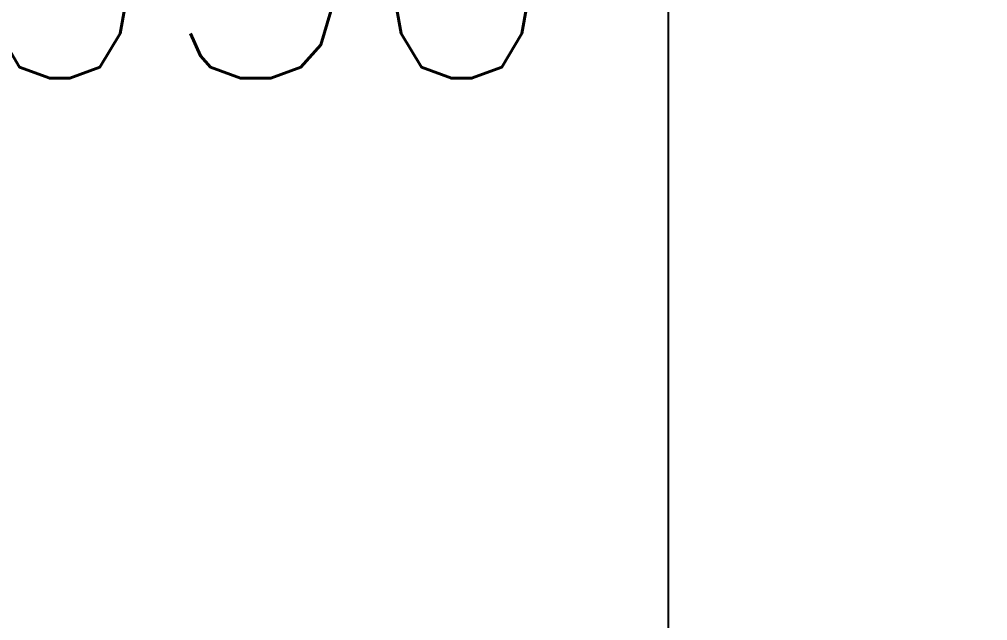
# Model space of a CAD drawing. Header units: millimetres. Extents: x 414.6 to 423.6, y 87.24 to 93.07.
# Drawn here: x 418.9664 to 419.1864, y 92.5765 to 92.7132 of the extents above; entities that cross this region are included whole.
import ezdxf

# ---------------------------------------------------------------- set-up
doc = ezdxf.new("R2010")
doc.units = ezdxf.units.MM
doc.header["$LTSCALE"] = 0.5
doc.header["$PDMODE"] = 98
doc.layers.add('DIM', color=3, linetype='Continuous')
doc.styles.add('SIMPLEX', font='simplex.shx', dxfattribs={"bigfont": 'AllInOneBig.shx'})
doc.dimstyles.new('Standard3', dxfattribs={"dimtxt": 0.075, "dimasz": 0.08, "dimexe": 0.027, "dimexo": 0.027, "dimgap": 0.027, "dimtad": 1, "dimdec": 3, "dimlfac": 2, "dimrnd": 0.0005, "dimzin": 1, "dimtxsty": 'SIMPLEX', "dimcen": 0.1905, "dimclrd": 256, "dimclre": 256, "dimclrt": 256, "dimazin": 3, "dimtp": 0.03, "dimtm": 0.05, "dimtfac": 0.8, "dimtdec": 3, "dimtmove": 0, "dimatfit": 3, "dimfxl": 0.05, "dimlwd": -1, "dimlwe": -1})

# ---------------------------------------------------------------- blocks, each defined once
blk = doc.blocks.new('*D135')
at = {"layer": 'Defpoints', "color": 0, "ltscale": 0.05, "transparency": 16777216}
for p in [(419.11394, 93.02122), (417.46144, 91.75222), (419.11394, 91.75222)]:
    blk.add_point(p, dxfattribs=at)
at = {"layer": 'DIM', "ltscale": 0.05, "transparency": 16777216}
for p, q in [((417.46144, 91.77922), (417.46144, 93.04822)), ((419.11394, 91.77922), (419.11394, 93.04822)), ((417.54144, 93.02122), (417.90354, 93.02122)), ((419.03394, 93.02122), (418.67183, 93.02122))]:
    blk.add_line(p, q, dxfattribs=at)
for points in [[(417.54144, 93.03455), (417.54144, 93.00789), (417.46144, 93.02122)], [(419.03394, 93.03455), (419.03394, 93.00789), (419.11394, 93.02122)]]:
    blk.add_solid(points, dxfattribs=at)
at = {"layer": 'DIM', "ltscale": 0.05, "transparency": 16777216, "insert": (418.28769, 93.02122), "char_height": 0.075, "attachment_point": 5, "style": 'SIMPLEX'}
blk.add_mtext('\\A1;3.305%%p0.025', dxfattribs=at)
blk = doc.blocks.new('*D137')
at = {"layer": 'Defpoints', "color": 0, "ltscale": 0.05, "transparency": 16777216}
for p in [(418.33269, 92.76367), (418.24269, 92.48347), (418.33269, 92.48347)]:
    blk.add_point(p, dxfattribs=at)
at = {"layer": 'DIM', "ltscale": 0.05, "transparency": 16777216}
for p, q in [((418.24269, 92.51047), (418.24269, 92.79067)), ((418.33269, 92.51047), (418.33269, 92.79067)), ((418.16269, 92.76367), (418.08269, 92.76367)), ((418.24269, 92.76367), (418.33269, 92.76367)), ((418.41269, 92.76367), (418.49269, 92.76367))]:
    blk.add_line(p, q, dxfattribs=at)
for points in [[(418.16269, 92.777), (418.16269, 92.75033), (418.24269, 92.76367)], [(418.41269, 92.777), (418.41269, 92.75033), (418.33269, 92.76367)]]:
    blk.add_solid(points, dxfattribs=at)
at = {"layer": 'DIM', "ltscale": 0.05, "transparency": 16777216, "insert": (418.81272, 92.76367), "char_height": 0.075, "attachment_point": 5, "style": 'SIMPLEX'}
blk.add_mtext('\\A1;0.180{}{\\H0.71x;\\C3;\\S+0.030^ -0.050;}', dxfattribs=at)

msp = doc.modelspace()

# ---------------------------------------------------------------- dimensions: what is measured, and where the dimension line sits
at = {"layer": 'DIM', "ltscale": 0.05}
for base, p1, p2, text, override, picture, middle in [((419.11394, 93.02122), (417.46144, 91.75222), (419.11394, 91.75222), '<>%%p0.025', {"dimarcsym": 1}, '*D135', (418.28769, 93.02122)), ((418.33269, 92.76367), (418.24269, 92.48347), (418.33269, 92.48347), '<>{}{\\H0.71x;\\C3;\\S+0.030^ -0.050;}', {"dimtp": 0.03, "dimtm": 0.05, "dimtdec": 3, "dimtzin": 0, "dimarcsym": 1}, '*D137', (418.81272, 92.76367))]:
    dim = msp.add_linear_dim(base=base, p1=p1, p2=p2, angle=0, text=text, dimstyle='Standard3', override=override, dxfattribs=at)
    dim.commit()
    dim.dimension.update_dxf_attribs({"geometry": picture, "text_midpoint": middle})

doc.saveas('drawing.dxf')
